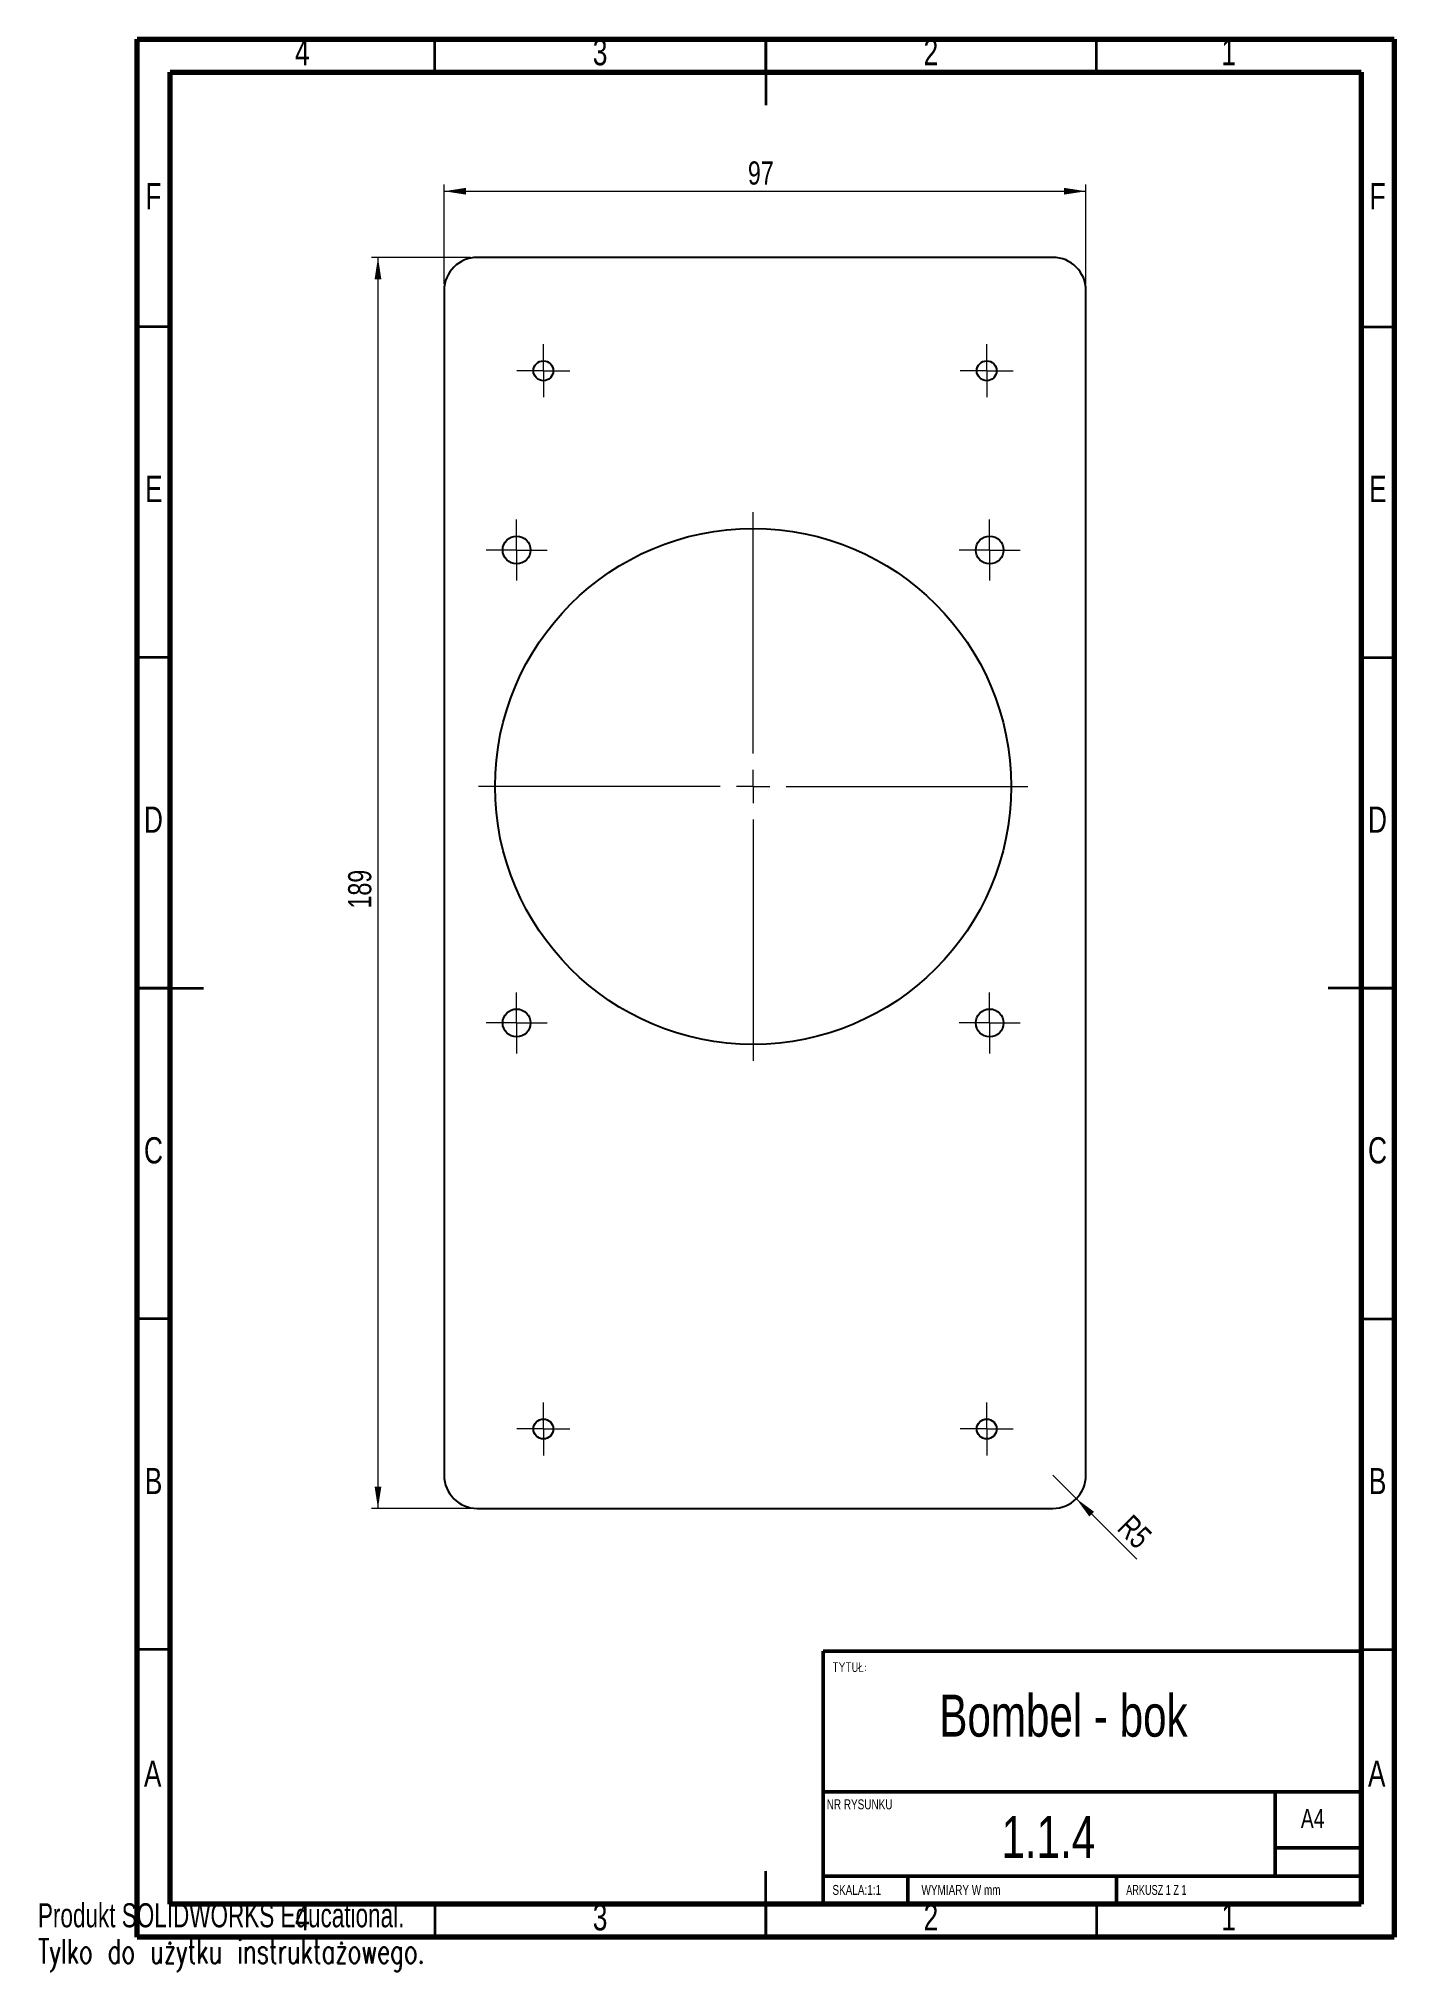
# Model space of a CAD drawing. Header units: millimetres. Extents: x 0 to 205, y 0 to 292.
import ezdxf

# ---------------------------------------------------------------- set-up
doc = ezdxf.new("R2010")
doc.units = ezdxf.units.MM
doc.styles.add('SLDTEXTSTYLE0', font='TXT', dxfattribs={"width": 0.75})
doc.styles.add('SLDTEXTSTYLE1', font='TXT', dxfattribs={"width": 0.75, "bigfont": 'bigfont'})
doc.styles.add('SLDTEXTSTYLE2', font='TXT', dxfattribs={"width": 0.6875})
doc.styles.add('SLDTEXTSTYLE3', font='TXT', dxfattribs={"width": 0.7})
doc.styles.add('SLDTEXTSTYLE4', font='TXT', dxfattribs={"width": 0.7, "bigfont": 'bigfont'})
doc.dimstyles.new('SLDDIMSTYLE0', dxfattribs={"dimtxt": 3.5, "dimasz": 3.302, "dimexe": 0, "dimexo": 0.0625, "dimgap": 0.875, "dimtad": 1, "dimdec": 0, "dimrnd": 1e-09, "dimzin": 12, "dimdsep": 46, "dimtxsty": 'SLDTEXTSTYLE0', "dimsah": 1, "dimcen": 0.09, "dimadec": 0, "dimazin": 3, "dimtfac": 1, "dimtdec": 0, "dimtofl": 0, "dimtmove": 0, "dimatfit": 3, "dimfxl": 0, "dimfrac": 2, "dimtolj": 1, "dimtzin": 12, "dimarcsym": 0})
doc.dimstyles.new('SLDDIMSTYLE1', dxfattribs={"dimtxt": 3.5, "dimasz": 3.302, "dimexe": 0, "dimexo": 0.0625, "dimgap": 0.875, "dimtad": 1, "dimrnd": 1e-09, "dimzin": 12, "dimdsep": 46, "dimtxsty": 'SLDTEXTSTYLE0', "dimsah": 1, "dimcen": 0.09, "dimadec": 0, "dimazin": 3, "dimtfac": 1, "dimtofl": 0, "dimtmove": 0, "dimatfit": 3, "dimfxl": 0, "dimfrac": 2, "dimtolj": 1, "dimtzin": 12, "dimarcsym": 0})
doc.dimstyles.new('SLDDIMSTYLE2', dxfattribs={"dimtxt": 3.5, "dimasz": 3.302, "dimexe": 0, "dimexo": 0.0625, "dimgap": 0.875, "dimtad": 1, "dimrnd": 1e-09, "dimzin": 12, "dimdsep": 46, "dimtxsty": 'SLDTEXTSTYLE0', "dimsah": 1, "dimcen": 0, "dimadec": 0, "dimazin": 3, "dimtfac": 1, "dimtofl": 0, "dimtmove": 0, "dimatfit": 3, "dimfxl": 0, "dimfrac": 2, "dimtolj": 1, "dimtzin": 12, "dimarcsym": 0})

# ---------------------------------------------------------------- blocks, each defined once
blk = doc.blocks.new('_D')
at = {"color": 7, "linetype": 'Continuous', "lineweight": 18}
for p, q in [((65.39, 258.99), (50.39, 258.99)), ((51.39, 258.99), (51.39, 69.84)), ((65.39, 69.84), (50.39, 69.84))]:
    blk.add_line(p, q, dxfattribs=at)
for points in [[(51.39, 258.99), (50.88, 255.69), (51.9, 255.69)], [(51.39, 69.84), (51.9, 73.14), (50.88, 73.14)]]:
    blk.add_solid(points, dxfattribs=at)
at = {"color": 7, "linetype": 'Continuous', "lineweight": 18, "insert": (46.88, 160.54), "char_height": 3.5, "attachment_point": 1, "rotation": 90, "style": 'SLDTEXTSTYLE0'}
blk.add_mtext('189', dxfattribs=at)
blk = doc.blocks.new('_D_1')
at = {"color": 7, "linetype": 'Continuous', "lineweight": 18}
for p, q in [((61.39, 254.99), (61.39, 269.99)), ((61.39, 268.99), (158.39, 268.99)), ((158.39, 254.99), (158.39, 269.99))]:
    blk.add_line(p, q, dxfattribs=at)
for points in [[(61.39, 268.99), (64.69, 268.48), (64.69, 269.5)], [(158.39, 268.99), (155.09, 269.5), (155.09, 268.48)]]:
    blk.add_solid(points, dxfattribs=at)
at = {"color": 7, "linetype": 'Continuous', "lineweight": 18, "insert": (107.3, 273.5), "char_height": 3.5, "attachment_point": 1, "style": 'SLDTEXTSTYLE0'}
blk.add_mtext('97', dxfattribs=at)
blk = doc.blocks.new('_D_2')
at = {"color": 7, "linetype": 'Continuous', "lineweight": 18}
for q in [(153.39, 74.84), (166.08, 62.15)]:
    blk.add_line((156.93, 71.31), q, dxfattribs=at)
blk.add_solid([(156.93, 71.31), (158.9, 68.61), (159.62, 69.33)], dxfattribs=at)
at = {"color": 7, "linetype": 'Continuous', "lineweight": 18, "insert": (165.41, 69.14), "char_height": 3.5, "attachment_point": 1, "rotation": 315, "style": 'SLDTEXTSTYLE0'}
blk.add_mtext('R5', dxfattribs=at)
blk = doc.blocks.new('SW_CENTERMARKSYMBOL_0')
at = {"color": 0, "linetype": 'Continuous', "lineweight": 0}
for p, q in [((0, 5), (0, 41.5)), ((-5, 0), (-41.5, 0)), ((0, 0), (-2.5, 0)), ((0, 0), (0, 2.5)), ((0, 0), (0, -2.5)), ((0, 0), (2.5, 0)), ((5, 0), (41.5, 0)), ((0, -5), (0, -41.5))]:
    blk.add_line(p, q, dxfattribs=at)
blk = doc.blocks.new('SW_CENTERMARKSYMBOL_1')
at = {"color": 0, "linetype": 'Continuous', "lineweight": 0}
for p, q in [((0, 2.5), (0, 4.6)), ((-2.5, 0), (-4.6, 0)), ((0, 0), (-2.5, 0)), ((0, 0), (0, 2.5)), ((0, 0), (0, -2.5)), ((0, 0), (2.5, 0)), ((2.5, 0), (4.6, 0)), ((0, -2.5), (0, -4.6))]:
    blk.add_line(p, q, dxfattribs=at)
blk = doc.blocks.new('SW_CENTERMARKSYMBOL_2')
at = {"color": 0, "linetype": 'Continuous', "lineweight": 0}
for p, q in [((0, 2.5), (0, 4.6)), ((-2.5, 0), (-4.6, 0)), ((0, 0), (-2.5, 0)), ((0, 0), (0, 2.5)), ((0, 0), (0, -2.5)), ((0, 0), (2.5, 0)), ((2.5, 0), (4.6, 0)), ((0, -2.5), (0, -4.6))]:
    blk.add_line(p, q, dxfattribs=at)
blk = doc.blocks.new('SW_CENTERMARKSYMBOL_3')
at = {"color": 0, "linetype": 'Continuous', "lineweight": 0}
for p, q in [((0, 2.5), (0, 4.6)), ((-2.5, 0), (-4.6, 0)), ((0, 0), (-2.5, 0)), ((0, 0), (0, 2.5)), ((0, 0), (0, -2.5)), ((0, 0), (2.5, 0)), ((2.5, 0), (4.6, 0)), ((0, -2.5), (0, -4.6))]:
    blk.add_line(p, q, dxfattribs=at)
blk = doc.blocks.new('SW_CENTERMARKSYMBOL_4')
at = {"color": 0, "linetype": 'Continuous', "lineweight": 0}
for p, q in [((0, 2.5), (0, 4.6)), ((0, 0), (-2.5, 0)), ((0, 0), (0, 2.5)), ((0, 0), (0, -2.5)), ((0, 0), (2.5, 0)), ((2.5, 0), (4.6, 0)), ((-2.5, 0), (-4.6, 0)), ((0, -2.5), (0, -4.6))]:
    blk.add_line(p, q, dxfattribs=at)
blk = doc.blocks.new('SW_CENTERMARKSYMBOL_5')
at = {"color": 0, "linetype": 'Continuous', "lineweight": 0}
for p, q in [((0, 2.5), (0, 4)), ((0, 0), (-2.5, 0)), ((0, 0), (0, 2.5)), ((0, 0), (0, -2.5)), ((0, 0), (2.5, 0)), ((2.5, 0), (4, 0)), ((-2.5, 0), (-4, 0)), ((0, -2.5), (0, -4))]:
    blk.add_line(p, q, dxfattribs=at)
blk = doc.blocks.new('SW_CENTERMARKSYMBOL_6')
at = {"color": 0, "linetype": 'Continuous', "lineweight": 0}
for p, q in [((0, 2.5), (0, 4)), ((-2.5, 0), (-4, 0)), ((0, 0), (-2.5, 0)), ((0, 0), (0, 2.5)), ((0, 0), (0, -2.5)), ((0, 0), (2.5, 0)), ((2.5, 0), (4, 0)), ((0, -2.5), (0, -4))]:
    blk.add_line(p, q, dxfattribs=at)
blk = doc.blocks.new('SW_CENTERMARKSYMBOL_7')
at = {"color": 0, "linetype": 'Continuous', "lineweight": 0}
for p, q in [((0, 2.5), (0, 4)), ((-2.5, 0), (-4, 0)), ((0, 0), (-2.5, 0)), ((0, 0), (0, 2.5)), ((0, 0), (0, -2.5)), ((0, 0), (2.5, 0)), ((2.5, 0), (4, 0)), ((0, -2.5), (0, -4))]:
    blk.add_line(p, q, dxfattribs=at)
blk = doc.blocks.new('SW_CENTERMARKSYMBOL_8')
at = {"color": 0, "linetype": 'Continuous', "lineweight": 0}
for p, q in [((0, 2.5), (0, 4)), ((-2.5, 0), (-4, 0)), ((0, 0), (-2.5, 0)), ((0, 0), (0, 2.5)), ((0, 0), (0, -2.5)), ((0, 0), (2.5, 0)), ((2.5, 0), (4, 0)), ((0, -2.5), (0, -4))]:
    blk.add_line(p, q, dxfattribs=at)

msp = doc.modelspace()

# ---------------------------------------------------------------- linework, layer by layer
at = {"color": 7, "linetype": 'Continuous', "lineweight": 70}
for p, q in [((15, 5), (15, 292)), ((15, 292), (205, 292)), ((205, 292), (205, 5)), ((20, 10), (20, 287)), ((20, 287), (200, 287)), ((200, 287), (200, 10)), ((200, 10), (20, 10)), ((205, 5), (15, 5))]:
    msp.add_line(p, q, dxfattribs=at)
at = {"color": 7, "linetype": 'Continuous', "lineweight": 35}
for p, q in [((60, 287), (60, 292)), ((110, 292), (110, 282)), ((110, 287), (110, 292)), ((160, 287), (160, 292)), ((20, 248.5), (15, 248.5)), ((200, 248.5), (205, 248.5)), ((20, 198.5), (15, 198.5)), ((200, 198.5), (205, 198.5)), ((15, 148.5), (25, 148.5)), ((20, 148.5), (15, 148.5)), ((205, 148.5), (195, 148.5)), ((200, 148.5), (205, 148.5)), ((20, 98.5), (15, 98.5)), ((200, 98.5), (205, 98.5)), ((20, 48.5), (15, 48.5)), ((200, 48.5), (205, 48.5)), ((110, 5), (110, 15)), ((60, 10), (60, 5)), ((110, 10), (110, 5)), ((160, 10), (160, 5))]:
    msp.add_line(p, q, dxfattribs=at)
at = {"color": 7, "linetype": 'Continuous', "lineweight": 25}
for p, q in [((153.39, 258.99), (66.39, 258.99)), ((61.39, 253.99), (61.39, 74.843)), ((158.39, 74.843), (158.39, 253.99)), ((66.39, 69.843), (153.39, 69.843))]:
    msp.add_line(p, q, dxfattribs=at)
at = {"color": 7, "linetype": 'Continuous', "lineweight": 50}
for p, q in [((200, 48.25), (118.701, 48.25)), ((118.701, 48.25), (118.701, 10)), ((118.701, 27), (200, 27)), ((187, 14.25), (187, 27)), ((200, 18.5), (187, 18.5)), ((118.701, 14.25), (200, 14.25)), ((131.473, 14.25), (131.473, 10)), ((163, 10), (163, 14.25))]:
    msp.add_line(p, q, dxfattribs=at)
at = {"color": 7, "linetype": 'Continuous', "lineweight": 25}
for centre, radius in [((76.39, 241.843), 1.5), ((143.39, 241.843), 1.5), ((108.09, 178.99), 39), ((72.34, 214.74), 2.1), ((143.84, 214.74), 2.1), ((72.34, 143.24), 2.1), ((143.84, 143.24), 2.1), ((76.39, 81.843), 1.5), ((143.39, 81.843), 1.5)]:
    msp.add_circle(centre, radius, dxfattribs=at)
for centre, start, end in [((66.39, 253.99), 90, 180), ((153.39, 253.99), 0, 90), ((66.39, 74.843), 180, 270), ((153.39, 74.843), 270, 0)]:
    msp.add_arc(centre, 5, start, end, dxfattribs=at)

# ---------------------------------------------------------------- block references
at = {"color": 7, "linetype": 'Continuous', "lineweight": 0}
for name, p in [('SW_CENTERMARKSYMBOL_8', (76.39, 241.843)), ('SW_CENTERMARKSYMBOL_7', (143.39, 241.843)), ('SW_CENTERMARKSYMBOL_0', (108.09, 178.99)), ('SW_CENTERMARKSYMBOL_2', (72.34, 214.74)), ('SW_CENTERMARKSYMBOL_3', (143.84, 214.74)), ('SW_CENTERMARKSYMBOL_1', (72.34, 143.24)), ('SW_CENTERMARKSYMBOL_4', (143.84, 143.24)), ('SW_CENTERMARKSYMBOL_5', (76.39, 81.843)), ('SW_CENTERMARKSYMBOL_6', (143.39, 81.843))]:
    msp.add_blockref(name, p, dxfattribs=at)

# ---------------------------------------------------------------- texts
for s, insert, char_height, attachment_point, style in [('4', (39.96, 292.001), 3.969, 2, 'SLDTEXTSTYLE0'), ('3', (84.96, 292.001), 3.969, 2, 'SLDTEXTSTYLE0'), ('2', (134.96, 292.001), 3.969, 2, 'SLDTEXTSTYLE0'), ('1', (179.96, 292.001), 3.969, 2, 'SLDTEXTSTYLE0'), ('F', (17.458, 270.21), 3.969, 2, 'SLDTEXTSTYLE0'), ('F', (202.458, 270.21), 3.969, 2, 'SLDTEXTSTYLE0'), ('E', (17.508, 225.96), 3.969, 2, 'SLDTEXTSTYLE0'), ('E', (202.508, 225.96), 3.969, 2, 'SLDTEXTSTYLE0'), ('D', (17.453, 175.96), 3.969, 2, 'SLDTEXTSTYLE0'), ('D', (202.453, 175.96), 3.969, 2, 'SLDTEXTSTYLE0'), ('C', (17.459, 125.96), 3.969, 2, 'SLDTEXTSTYLE0'), ('C', (202.459, 125.96), 3.969, 2, 'SLDTEXTSTYLE0'), ('B', (17.471, 75.96), 3.969, 2, 'SLDTEXTSTYLE0'), ('B', (202.471, 75.96), 3.969, 2, 'SLDTEXTSTYLE0'), ('TYTUŁ:', (120.079, 46.576), 1.5, 1, 'SLDTEXTSTYLE1'), ('Bombel - bok', (154.995, 41.676), 6.35, 2, 'SLDTEXTSTYLE0'), ('A', (17.34, 31.71), 3.969, 2, 'SLDTEXTSTYLE0'), ('A', (202.34, 31.71), 3.969, 2, 'SLDTEXTSTYLE0'), ('NR RYSUNKU', (119.209, 25.843), 1.5, 1, 'SLDTEXTSTYLE0'), ('A4', (190.871, 24.406), 2.9104, 1, 'SLDTEXTSTYLE0'), ('1.1.4', (152.706, 23.327), 6.35, 2, 'SLDTEXTSTYLE0'), ('SKALA:1:1', (120.074, 12.9), 1.5, 1, 'SLDTEXTSTYLE0'), ('WYMIARY W mm', (133.534, 12.9), 1.5, 1, 'SLDTEXTSTYLE0'), ('ARKUSZ 1 Z 1', (164.478, 12.9), 1.5, 1, 'SLDTEXTSTYLE2'), ('4', (39.96, 10.001), 3.969, 2, 'SLDTEXTSTYLE0'), ('3', (84.96, 10.001), 3.969, 2, 'SLDTEXTSTYLE0'), ('2', (134.96, 10.001), 3.969, 2, 'SLDTEXTSTYLE0'), ('1', (179.96, 10.001), 3.969, 2, 'SLDTEXTSTYLE0')]:
    msp.add_mtext(s, dxfattribs=dict(at, insert=insert, char_height=char_height, attachment_point=attachment_point, style=style))
at = {"color": 7, "linetype": 'Continuous', "char_height": 3.633, "attachment_point": 1}
for s, insert, style in [('Produkt SOLIDWORKS Educational.', (0, 10.133), 'SLDTEXTSTYLE3'), ('Tylko do użytku instruktażowego.', (0, 4.683), 'SLDTEXTSTYLE4')]:
    msp.add_mtext(s, dxfattribs=dict(at, insert=insert, style=style))

# ---------------------------------------------------------------- dimensions: what is measured, and where the dimension line sits
at = {"color": 7, "linetype": 'Continuous', "lineweight": 18}
for base, p1, p2, angle, dimstyle, picture, middle in [((158.39, 268.99), (61.39, 253.99), (158.39, 253.99), 0, 'SLDDIMSTYLE1', '_D_1', (109.89, 268.99)), ((51.39, 69.843), (66.39, 258.99), (66.39, 69.843), 90, 'SLDDIMSTYLE0', '_D', (51.39, 164.417))]:
    dim = msp.add_linear_dim(base=base, p1=p1, p2=p2, angle=angle, dimstyle=dimstyle, dxfattribs=at)
    dim.commit()
    dim.dimension.update_dxf_attribs({"geometry": picture, "text_midpoint": middle, "dimtype": 160})
dim = msp.add_radius_dim(center=(153.39, 74.843), mpoint=(156.926, 71.307), dimstyle='SLDDIMSTYLE2', dxfattribs=at)
dim.commit()
dim.dimension.update_dxf_attribs({"geometry": '_D_2', "text_midpoint": (164.338, 63.895), "dimtype": 164})

doc.saveas('drawing.dxf')
